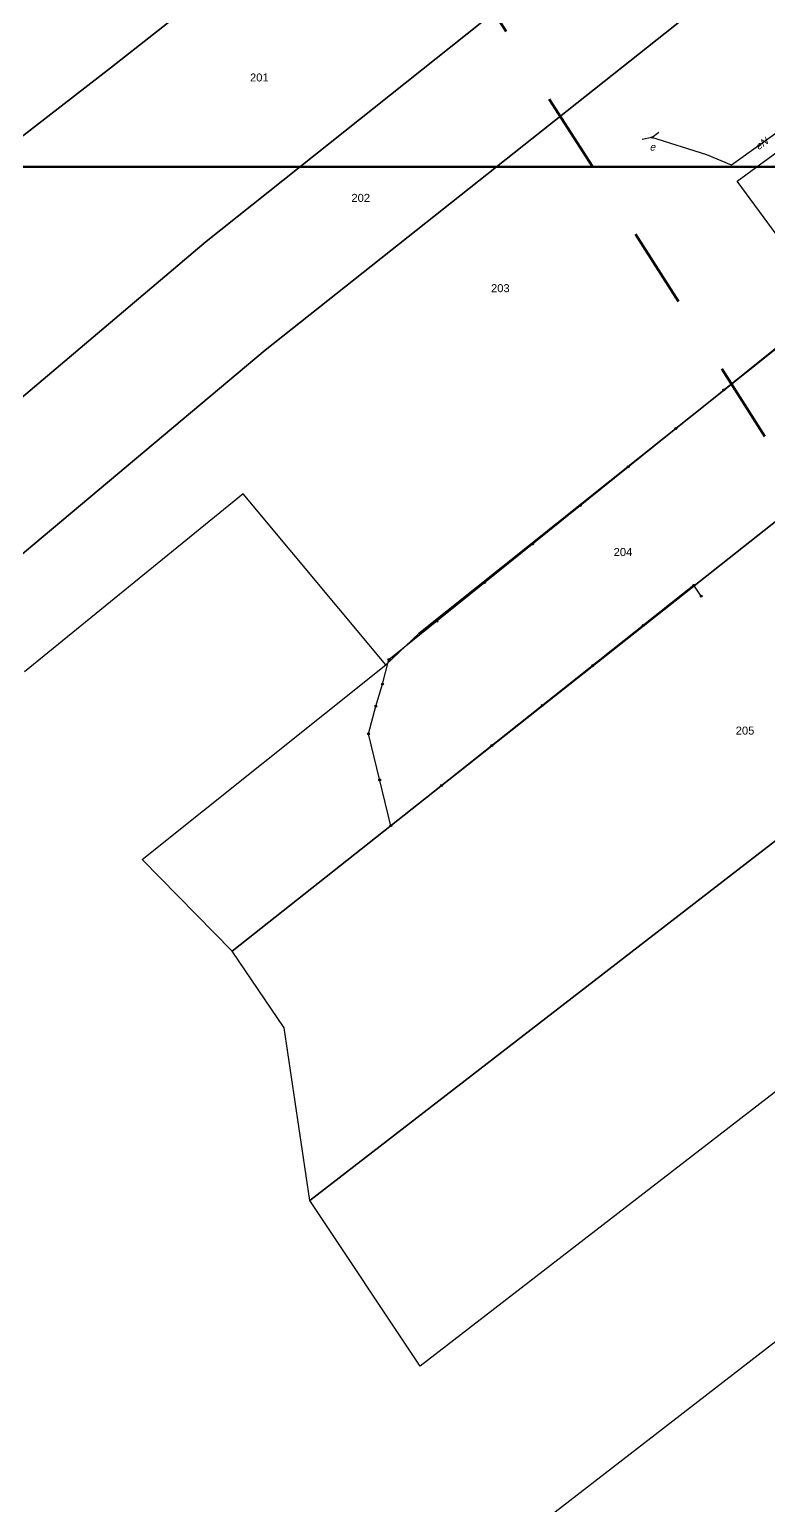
# Model space of a CAD drawing. Header units: metres. Extents: x 7542702 to 7555152, y 5804026 to 5815503.
# Drawn here: x 7544451.2 to 7544543.5, y 5807578.7 to 5807763.1 of the extents above; entities that cross this region are included whole.
import ezdxf

# ---------------------------------------------------------------- set-up
doc = ezdxf.new("R2010")
doc.units = ezdxf.units.M
doc.linetypes.add('4001', pattern=[0])
doc.linetypes.add('4002', pattern=[2, 1, -1])
doc.layers.add('!trafo', color=6, linetype='4002', lineweight=50)
for name, color, linetype in [('Budynki', 7, 'Continuous'), ('Dzialki', 165, 'Continuous'), ('Ogrodzenia', 184, 'Continuous'), ('Uz_Energia', 1, 'Continuous')]:
    doc.layers.add(name, color=color, linetype=linetype)
doc.layers.add('DIM', color=7, linetype='Continuous', plot=False)
doc.styles.get("Standard").update_dxf_attribs({"font": 'arial.ttf'})
doc.dimstyles.new('opis linie', dxfattribs={"dimtxt": 1.5, "dimasz": 0.18, "dimexe": 0.18, "dimexo": 0.0625, "dimgap": 2.5, "dimtad": 4, "dimdec": 0, "dimzin": 0, "dimdsep": 46, "dimtxsty": 'Standard', "dimcen": 0.09, "dimse1": 1, "dimse2": 1, "dimsd1": 1, "dimsd2": 1, "dimclrt": 256, "dimadec": 0, "dimazin": 0, "dimtfac": 1, "dimtdec": 0, "dimtofl": 0, "dimtmove": 0, "dimatfit": 3, "dimfxl": 1, "dimtfill": 1, "dimtolj": 1, "dimtzin": 0, "dimarcsym": 0})

# ---------------------------------------------------------------- blocks, each defined once
blk = doc.blocks.new('1281')
at = {"layer": 'Ogrodzenia', "color": 184, "linetype": 'Continuous'}
for radius in [0.24, 0.16, 0.08]:
    blk.add_circle((0, 0), radius, dxfattribs=at)
blk = doc.blocks.new('1763')
at = {"layer": 'Uz_Energia', "color": 1, "linetype": 'Continuous'}
for radius in [0.16, 0.08]:
    blk.add_circle((0, 0), radius, dxfattribs=at)
blk = doc.blocks.new('*D253')
at = {"layer": 'Defpoints', "color": 0}
for p in [(7544535.26, 5807795.81), (7544565.37, 5807753.51), (7544565.97, 5807753.95)]:
    blk.add_point(p, dxfattribs=at)
at = {"layer": 'DIM', "insert": (7544547.38, 5807772.5), "char_height": 1.5, "attachment_point": 5, "rotation": 306.2651, "bg_fill": 3, "box_fill_scale": 1.1, "bg_fill_color": 9, "bg_fill_true_color": 13158600, "bg_fill_transparency": 0}
blk.add_mtext('\\A1;- 52 m -', dxfattribs=at)

msp = doc.modelspace()

# ---------------------------------------------------------------- linework, layer by layer
at = {"layer": '!trafo', "ltscale": 10}
msp.add_lwpolyline([(7544082.13, 5808448.38), (7544167.59, 5808501.43), (7544481.87, 5807987.87), (7544782.88, 5807592.58), (7544936.53, 5807377.47), (7545050.37, 5807475.25), (7545086.68, 5807419.38), (7544929.65, 5807282.21), (7544686.61, 5807553.19), (7544696.16, 5807510.34), (7544647.98, 5807511.04), (7544607.69, 5807611.16), (7544447.06, 5807862.58)], close=True, dxfattribs=at)
at = {"layer": 'Budynki', "color": 7, "linetype": '4001'}
msp.add_polyline3d([(7544547.99, 5807750.3, 0), (7544551.26, 5807745.84, 0), (7544552.88, 5807747.01, 0), (7544554.54, 5807744.72, 0), (7544552.92, 5807743.54, 0), (7544555.64, 5807739.78, 0), (7544547.4, 5807733.61, 0), (7544539.65, 5807744.18, 0), (7544547.99, 5807750.3, 0)], dxfattribs=at)
at = {"layer": 'Dzialki'}
for p, q in [((7544527.63, 5807810.45), (7544461.48, 5807758.43)), ((7544461.48, 5807758.43), (7544527.63, 5807810.45)), ((7544473.31, 5807736.64), (7544541.4, 5807790.85)), ((7544541.4, 5807790.85), (7544473.31, 5807736.64)), ((7544480.67, 5807723.06), (7544550.86, 5807778.72)), ((7544550.86, 5807778.72), (7544480.67, 5807723.06)), ((7544461.48, 5807758.43), (7544418.35, 5807725.08)), ((7544418.35, 5807725.08), (7544461.48, 5807758.43)), ((7544575.07, 5807747.69), (7544499.87, 5807687.67)), ((7544499.87, 5807687.67), (7544575.07, 5807747.69)), ((7544434.49, 5807703.78), (7544473.31, 5807736.64)), ((7544473.31, 5807736.64), (7544434.49, 5807703.78)), ((7544476.55, 5807647.99), (7544585.58, 5807734.22)), ((7544585.58, 5807734.22), (7544476.55, 5807647.99)), ((7544445.22, 5807693.31), (7544480.67, 5807723.06)), ((7544480.67, 5807723.06), (7544445.22, 5807693.31)), ((7544477.91, 5807705.11), (7544450.58, 5807682.89)), ((7544495.75, 5807683.74), (7544477.91, 5807705.11)), ((7544499.87, 5807687.67), (7544495.75, 5807683.74)), ((7544495.75, 5807683.74), (7544499.87, 5807687.67)), ((7544465.32, 5807659.43), (7544495.75, 5807683.74)), ((7544563.62, 5807676.61), (7544486.26, 5807616.83)), ((7544486.26, 5807616.83), (7544563.62, 5807676.61)), ((7544476.55, 5807647.99), (7544465.32, 5807659.43)), ((7544576.45, 5807655.18), (7544500.04, 5807596.13)), ((7544483.04, 5807638.38), (7544476.55, 5807647.99)), ((7544486.26, 5807616.83), (7544483.04, 5807638.38)), ((7544515.6, 5807576.95), (7544592.65, 5807636.51)), ((7544500.04, 5807596.13), (7544486.26, 5807616.83))]:
    msp.add_line(p, q, dxfattribs=at)
at = {"layer": 'Ogrodzenia', "color": 184, "linetype": '4001'}
for p, q in [((7544496.12, 5807684.4), (7544573.82, 5807746.98)), ((7544534.21, 5807693.68), (7544496.37, 5807663.65)), ((7544535.15, 5807692.33), (7544534.21, 5807693.68)), ((7544495.31, 5807681.35), (7544496.12, 5807684.4)), ((7544494.51, 5807678.57), (7544495.31, 5807681.35)), ((7544493.57, 5807675.14), (7544494.51, 5807678.57)), ((7544496.37, 5807663.65), (7544493.57, 5807675.14))]:
    msp.add_line(p, q, dxfattribs=at)
at = {"layer": 'Uz_Energia', "color": 1, "linetype": '4001'}
for p, q in [((7544546.55, 5807751.62), (7544538.94, 5807746.18)), ((7544528.97, 5807749.63), (7544527.75, 5807749.37)), ((7544528.97, 5807749.63), (7544529.83, 5807750.29)), ((7544535.83, 5807747.45), (7544528.97, 5807749.63)), ((7544538.94, 5807746.18), (7544535.83, 5807747.45))]:
    msp.add_line(p, q, dxfattribs=at)

# ---------------------------------------------------------------- block references
at = {"layer": 'Ogrodzenia', "color": 184, "xscale": 0.5, "yscale": 0.5, "zscale": 0.5}
for p in [(7544537.96, 5807718.1), (7544531.98, 5807713.28), (7544526, 5807708.47), (7544520.03, 5807703.66), (7544514.05, 5807698.84), (7544508.07, 5807694.03), (7544534.21, 5807693.68), (7544534.21, 5807693.68), (7544535.15, 5807692.33), (7544502.1, 5807689.21), (7544527.9, 5807688.67), (7544496.12, 5807684.4), (7544496.12, 5807684.4), (7544521.6, 5807683.67), (7544495.31, 5807681.35), (7544495.31, 5807681.35), (7544494.51, 5807678.57), (7544494.51, 5807678.57), (7544515.29, 5807678.67), (7544493.57, 5807675.14), (7544493.57, 5807675.14), (7544508.98, 5807673.66), (7544494.97, 5807669.39), (7544502.68, 5807668.66), (7544496.37, 5807663.65)]:
    msp.add_blockref('1281', p, dxfattribs=at)
at = {"layer": 'Uz_Energia', "color": 1, "xscale": 0.5, "yscale": 0.5, "zscale": 0.5}
msp.add_blockref('1763', (7544528.97, 5807749.63), dxfattribs=at)

# ---------------------------------------------------------------- texts
at = {"layer": 'Dzialki'}
for s, p in [('201', (7544478.77, 5807756.62)), ('202', (7544491.44, 5807741.58)), ('203', (7544508.88, 5807730.3)), ('204', (7544524.2, 5807697.34)), ('205', (7544539.45, 5807675.03))]:
    msp.add_text(s, height=1, dxfattribs=at).set_placement(p)
at = {"layer": 'Uz_Energia', "color": 1, "oblique": 15}
for s, rotation, p in [('eN', 35.559, (7544542.28, 5807748)), ('e', 359.97, (7544528.68, 5807747.99))]:
    msp.add_text(s, height=0.9, rotation=rotation, dxfattribs=at).set_placement(p)

# ---------------------------------------------------------------- next in the draw order: dimensions: what is measured, and where the dimension line sits
at = {"layer": 'DIM'}
dim = msp.add_aligned_dim(p1=(7544535.26, 5807795.81), p2=(7544565.97, 5807753.95), distance=-0.75, dimstyle='opis linie', override={"dimpost": '- <> m -'}, dxfattribs=at)
dim.commit()
dim.dimension.update_dxf_attribs({"geometry": '*D253', "text_midpoint": (7544547.38, 5807772.5)})

# ---------------------------------------------------------------- next in the draw order: linework, layer by layer
at = {"layer": 'Defpoints', "color": 4, "lineweight": 70}
msp.add_lwpolyline([(7544311.6, 5808029.36), (7544704.11, 5808029.36), (7544704.11, 5807745.96), (7544311.6, 5807745.96)], close=True, dxfattribs=at)

doc.saveas('drawing.dxf')
